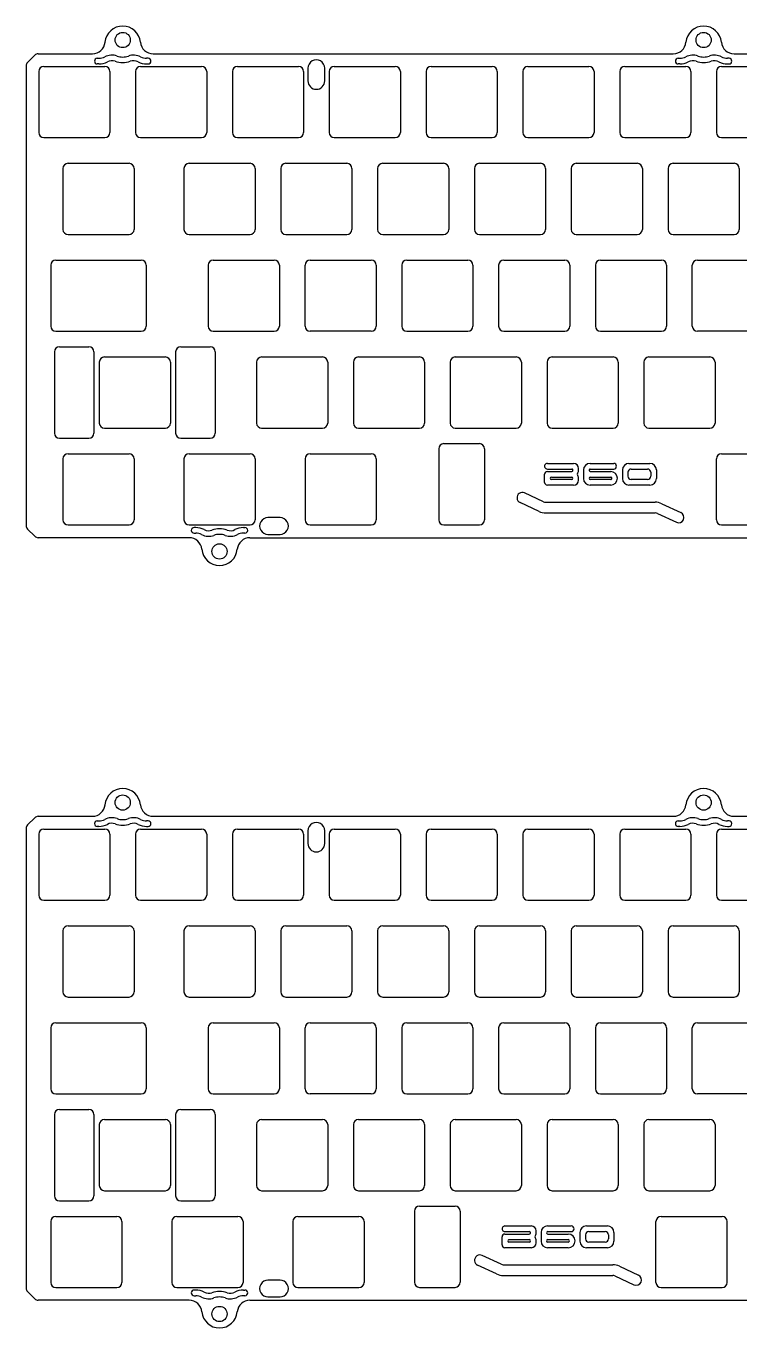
# Model space of a CAD drawing. Extents: x -143 to 143, y -53 to 203.
# Drawn here: x -142.9 to -2.4, y -53 to 203 of the extents above; entities that cross this region are included whole.
import ezdxf

# ---------------------------------------------------------------- set-up
doc = ezdxf.new("R2010")
doc.units = 0
doc.header["$MEASUREMENT"] = 0
doc.linetypes.add('solid', pattern=[0])
doc.layers.get('0').update_dxf_attribs({"color": 1, "linetype": 'solid'})

msp = doc.modelspace()

# ---------------------------------------------------------------- linework, layer by layer
at = {"color": 2, "linetype": 'solid'}
for p, q in [((-142.56, 195.89), (-141.14, 197.31)), ((-140.44, 197.6), (-129.8, 197.6)), ((-117.85, 197.6), (-15.5, 197.6)), ((-3.55, 197.6), (117.85, 197.6)), ((-142.85, 195.19), (-142.85, 104.81)), ((-139.35, 195.1), (-127.35, 195.1)), ((-128.83, 196.7), (-128.51, 196.7)), ((-128.51, 195.6), (-128.83, 195.6)), ((-120.3, 195.1), (-108.3, 195.1)), ((-118.83, 196.7), (-119.14, 196.7)), ((-119.14, 195.6), (-118.82, 195.6)), ((-101.25, 195.1), (-89.25, 195.1)), ((-87.38, 194.75), (-87.38, 192.25)), ((-84.08, 192.25), (-84.08, 194.75)), ((-82.2, 195.1), (-70.2, 195.1)), ((-63.15, 195.1), (-51.15, 195.1)), ((-44.1, 195.1), (-32.1, 195.1)), ((-25.05, 195.1), (-13.05, 195.1)), ((-14.53, 196.7), (-14.21, 196.7)), ((-14.21, 195.6), (-14.53, 195.6)), ((-6, 195.1), (6, 195.1)), ((-4.53, 196.7), (-4.84, 196.7)), ((-4.84, 195.6), (-4.52, 195.6)), ((-140.35, 194.1), (-140.35, 182.1)), ((-126.35, 194.1), (-126.35, 182.1)), ((-121.3, 194.1), (-121.3, 182.1)), ((-107.3, 194.1), (-107.3, 182.1)), ((-102.25, 194.1), (-102.25, 182.1)), ((-88.25, 194.1), (-88.25, 182.1)), ((-83.2, 194.1), (-83.2, 182.1)), ((-69.2, 194.1), (-69.2, 182.1)), ((-64.15, 194.1), (-64.15, 182.1)), ((-50.15, 194.1), (-50.15, 182.1)), ((-45.1, 194.1), (-45.1, 182.1)), ((-31.1, 194.1), (-31.1, 182.1)), ((-26.05, 194.1), (-26.05, 182.1)), ((-12.05, 194.1), (-12.05, 182.1)), ((-7, 194.1), (-7, 182.1)), ((-139.35, 181.1), (-127.35, 181.1)), ((-120.3, 181.1), (-108.3, 181.1)), ((-101.25, 181.1), (-89.25, 181.1)), ((-82.2, 181.1), (-70.2, 181.1)), ((-63.15, 181.1), (-51.15, 181.1)), ((-44.1, 181.1), (-32.1, 181.1)), ((-25.05, 181.1), (-13.05, 181.1)), ((-6, 181.1), (6, 181.1)), ((-135.59, 175.05), (-135.59, 163.05)), ((-134.59, 176.05), (-122.59, 176.05)), ((-121.59, 175.05), (-121.59, 163.05)), ((-111.78, 175.05), (-111.78, 163.05)), ((-110.78, 176.05), (-98.78, 176.05)), ((-97.78, 175.05), (-97.78, 163.05)), ((-92.73, 175.05), (-92.73, 163.05)), ((-91.73, 176.05), (-79.73, 176.05)), ((-78.73, 175.05), (-78.73, 163.05)), ((-73.68, 175.05), (-73.68, 163.05)), ((-72.68, 176.05), (-60.68, 176.05)), ((-59.68, 175.05), (-59.68, 163.05)), ((-54.63, 175.05), (-54.63, 163.05)), ((-53.63, 176.05), (-41.63, 176.05)), ((-40.63, 175.05), (-40.63, 163.05)), ((-35.58, 175.05), (-35.58, 163.05)), ((-34.58, 176.05), (-22.58, 176.05)), ((-21.58, 175.05), (-21.58, 163.05)), ((-16.53, 175.05), (-16.53, 163.05)), ((-15.53, 176.05), (-3.53, 176.05)), ((-2.53, 175.05), (-2.53, 163.05)), ((-134.59, 162.05), (-122.59, 162.05)), ((-110.78, 162.05), (-98.78, 162.05)), ((-91.73, 162.05), (-79.73, 162.05)), ((-72.68, 162.05), (-60.68, 162.05)), ((-53.63, 162.05), (-41.63, 162.05)), ((-34.58, 162.05), (-22.58, 162.05)), ((-15.53, 162.05), (-3.53, 162.05)), ((-136.97, 157), (-120.21, 157)), ((-106.01, 157), (-94.01, 157)), ((-86.96, 157), (-74.96, 157)), ((-67.91, 157), (-55.91, 157)), ((-48.86, 157), (-36.86, 157)), ((-29.81, 157), (-17.81, 157)), ((-10.76, 157), (1.24, 157)), ((-137.97, 156), (-137.97, 144)), ((-119.21, 156), (-119.21, 144)), ((-107.01, 156), (-107.01, 144)), ((-93.01, 156), (-93.01, 144)), ((-87.96, 144), (-87.96, 156)), ((-73.96, 156), (-73.96, 144)), ((-68.91, 156), (-68.91, 144)), ((-54.91, 156), (-54.91, 144)), ((-49.86, 156), (-49.86, 144)), ((-35.86, 156), (-35.86, 144)), ((-30.81, 156), (-30.81, 144)), ((-16.81, 156), (-16.81, 144)), ((-11.76, 144), (-11.76, 156)), ((-136.97, 143), (-120.21, 143)), ((-106.01, 143), (-94.01, 143)), ((-74.96, 143), (-86.96, 143)), ((-67.91, 143), (-55.91, 143)), ((-48.86, 143), (-36.86, 143)), ((-29.81, 143), (-17.81, 143)), ((1.24, 143), (-10.76, 143)), ((-137.28, 138.95), (-137.28, 122.95)), ((-136.28, 139.95), (-130.48, 139.95)), ((-129.48, 138.95), (-129.48, 122.95)), ((-113.41, 138.95), (-113.41, 122.95)), ((-112.41, 139.95), (-106.61, 139.95)), ((-105.61, 138.95), (-105.61, 122.95)), ((-128.44, 136.95), (-128.44, 124.95)), ((-127.44, 137.95), (-115.44, 137.95)), ((-114.44, 136.95), (-114.44, 124.95)), ((-97.49, 136.95), (-97.49, 124.95)), ((-96.49, 137.95), (-84.49, 137.95)), ((-83.49, 136.95), (-83.49, 124.95)), ((-78.44, 136.95), (-78.44, 124.95)), ((-77.44, 137.95), (-65.44, 137.95)), ((-64.44, 136.95), (-64.44, 124.95)), ((-59.39, 136.95), (-59.39, 124.95)), ((-58.39, 137.95), (-46.39, 137.95)), ((-45.39, 136.95), (-45.39, 124.95)), ((-40.34, 136.95), (-40.34, 124.95)), ((-39.34, 137.95), (-27.34, 137.95)), ((-26.34, 136.95), (-26.34, 124.95)), ((-21.29, 136.95), (-21.29, 124.95)), ((-20.29, 137.95), (-8.29, 137.95)), ((-7.29, 136.95), (-7.29, 124.95)), ((-127.44, 123.95), (-115.44, 123.95)), ((-96.49, 123.95), (-84.49, 123.95)), ((-77.44, 123.95), (-65.44, 123.95)), ((-58.39, 123.95), (-46.39, 123.95)), ((-39.34, 123.95), (-27.34, 123.95)), ((-20.29, 123.95), (-8.29, 123.95)), ((-136.28, 121.95), (-130.48, 121.95)), ((-112.41, 121.95), (-106.61, 121.95)), ((-60.65, 120.9), (-53.65, 120.9)), ((-135.59, 117.9), (-135.59, 105.9)), ((-134.59, 118.9), (-122.59, 118.9)), ((-121.59, 117.9), (-121.59, 105.9)), ((-111.78, 117.9), (-111.78, 105.9)), ((-110.78, 118.9), (-98.78, 118.9)), ((-97.78, 117.9), (-97.78, 105.9)), ((-87.96, 117.9), (-87.96, 105.9)), ((-86.96, 118.9), (-74.96, 118.9)), ((-73.96, 117.9), (-73.96, 105.9)), ((-61.65, 119.9), (-61.65, 105.9)), ((-52.65, 119.9), (-52.65, 105.9)), ((-7, 105.9), (-7, 117.9)), ((-6, 118.9), (6, 118.9)), ((-40.28, 115.43), (-35.48, 115.43)), ((-40.28, 117.01), (-35.11, 117.01)), ((-40.28, 115.91), (-35.48, 115.91)), ((-34.13, 115.61), (-34.13, 116.04)), ((-33.17, 115.72), (-33.17, 114.03)), ((-31.88, 117.01), (-27.22, 117.01)), ((-31.83, 115.91), (-27.22, 115.91)), ((-31.83, 115.43), (-27.82, 115.43)), ((-25.52, 115.72), (-25.52, 114.03)), ((-24.42, 115.26), (-24.42, 114.49)), ((-24.22, 117.01), (-20.12, 117.01)), ((-23.77, 115.91), (-20.57, 115.91)), ((-19.93, 115.26), (-19.93, 114.49)), ((-18.83, 115.72), (-18.83, 114.03)), ((-40.83, 113.29), (-40.83, 114.88)), ((-35.11, 112.74), (-40.28, 112.74)), ((-39.48, 114.33), (-35.48, 114.33)), ((-35.48, 113.84), (-39.48, 113.84)), ((-34.13, 113.71), (-34.13, 114.14)), ((-27.82, 112.74), (-31.88, 112.74)), ((-31.83, 114.33), (-27.82, 114.33)), ((-27.82, 113.84), (-31.83, 113.84)), ((-20.12, 112.74), (-24.22, 112.74)), ((-20.57, 113.84), (-23.77, 113.84)), ((-41.03, 109.47), (-44.76, 111.21)), ((-41.91, 107.57), (-45.64, 109.3)), ((-40.6, 109.38), (-19.05, 109.38)), ((-17.74, 109.08), (-14.01, 107.35)), ((-92.87, 106.35), (-95.25, 106.35)), ((-40.6, 107.28), (-19.05, 107.28)), ((-18.62, 107.18), (-14.89, 105.44)), ((-142.56, 104.11), (-141.14, 102.69)), ((-134.59, 104.9), (-122.59, 104.9)), ((-110.78, 104.9), (-98.78, 104.9)), ((-109.46, 104.4), (-109.78, 104.4)), ((-109.78, 103.3), (-109.46, 103.3)), ((-100.09, 104.4), (-99.77, 104.4)), ((-99.78, 103.3), (-100.09, 103.3)), ((-95.25, 103.05), (-92.87, 103.05)), ((-86.96, 104.9), (-74.96, 104.9)), ((-60.65, 104.9), (-53.65, 104.9)), ((-6, 104.9), (6, 104.9)), ((-110.75, 102.4), (-140.44, 102.4)), ((-98.8, 102.4), (98.8, 102.4)), ((-142.56, 45.89), (-141.14, 47.31)), ((-140.44, 47.6), (-129.8, 47.6)), ((-128.83, 46.7), (-128.51, 46.7)), ((-118.83, 46.7), (-119.14, 46.7)), ((-117.85, 47.6), (-15.5, 47.6)), ((-14.53, 46.7), (-14.21, 46.7)), ((-4.53, 46.7), (-4.84, 46.7)), ((-3.55, 47.6), (117.85, 47.6)), ((-142.85, 45.19), (-142.85, -45.19)), ((-140.35, 44.1), (-140.35, 32.1)), ((-139.35, 45.1), (-127.35, 45.1)), ((-128.51, 45.6), (-128.83, 45.6)), ((-126.35, 44.1), (-126.35, 32.1)), ((-121.3, 44.1), (-121.3, 32.1)), ((-120.3, 45.1), (-108.3, 45.1)), ((-119.14, 45.6), (-118.82, 45.6)), ((-107.3, 44.1), (-107.3, 32.1)), ((-102.25, 44.1), (-102.25, 32.1)), ((-101.25, 45.1), (-89.25, 45.1)), ((-88.25, 44.1), (-88.25, 32.1)), ((-87.38, 44.75), (-87.38, 42.25)), ((-84.08, 42.25), (-84.08, 44.75)), ((-83.2, 44.1), (-83.2, 32.1)), ((-82.2, 45.1), (-70.2, 45.1)), ((-69.2, 44.1), (-69.2, 32.1)), ((-64.15, 44.1), (-64.15, 32.1)), ((-63.15, 45.1), (-51.15, 45.1)), ((-50.15, 44.1), (-50.15, 32.1)), ((-45.1, 44.1), (-45.1, 32.1)), ((-44.1, 45.1), (-32.1, 45.1)), ((-31.1, 44.1), (-31.1, 32.1)), ((-26.05, 44.1), (-26.05, 32.1)), ((-25.05, 45.1), (-13.05, 45.1)), ((-14.21, 45.6), (-14.53, 45.6)), ((-12.05, 44.1), (-12.05, 32.1)), ((-7, 44.1), (-7, 32.1)), ((-6, 45.1), (6, 45.1)), ((-4.84, 45.6), (-4.52, 45.6)), ((-139.35, 31.1), (-127.35, 31.1)), ((-120.3, 31.1), (-108.3, 31.1)), ((-101.25, 31.1), (-89.25, 31.1)), ((-82.2, 31.1), (-70.2, 31.1)), ((-63.15, 31.1), (-51.15, 31.1)), ((-44.1, 31.1), (-32.1, 31.1)), ((-25.05, 31.1), (-13.05, 31.1)), ((-6, 31.1), (6, 31.1)), ((-134.59, 26.05), (-122.59, 26.05)), ((-110.78, 26.05), (-98.78, 26.05)), ((-91.73, 26.05), (-79.73, 26.05)), ((-72.68, 26.05), (-60.68, 26.05)), ((-53.63, 26.05), (-41.63, 26.05)), ((-34.58, 26.05), (-22.58, 26.05)), ((-15.53, 26.05), (-3.53, 26.05)), ((-135.59, 25.05), (-135.59, 13.05)), ((-121.59, 25.05), (-121.59, 13.05)), ((-111.78, 25.05), (-111.78, 13.05)), ((-97.78, 25.05), (-97.78, 13.05)), ((-92.73, 25.05), (-92.73, 13.05)), ((-78.73, 25.05), (-78.73, 13.05)), ((-73.68, 25.05), (-73.68, 13.05)), ((-59.68, 25.05), (-59.68, 13.05)), ((-54.63, 25.05), (-54.63, 13.05)), ((-40.63, 25.05), (-40.63, 13.05)), ((-35.58, 25.05), (-35.58, 13.05)), ((-21.58, 25.05), (-21.58, 13.05)), ((-16.53, 25.05), (-16.53, 13.05)), ((-2.53, 25.05), (-2.53, 13.05)), ((-134.59, 12.05), (-122.59, 12.05)), ((-110.78, 12.05), (-98.78, 12.05)), ((-91.73, 12.05), (-79.73, 12.05)), ((-72.68, 12.05), (-60.68, 12.05)), ((-53.63, 12.05), (-41.63, 12.05)), ((-34.58, 12.05), (-22.58, 12.05)), ((-15.53, 12.05), (-3.53, 12.05)), ((-137.97, 6), (-137.97, -6)), ((-136.97, 7), (-120.21, 7)), ((-119.21, 6), (-119.21, -6)), ((-107.01, 6), (-107.01, -6)), ((-106.01, 7), (-94.01, 7)), ((-93.01, 6), (-93.01, -6)), ((-87.96, -6), (-87.96, 6)), ((-86.96, 7), (-74.96, 7)), ((-73.96, 6), (-73.96, -6)), ((-68.91, 6), (-68.91, -6)), ((-67.91, 7), (-55.91, 7)), ((-54.91, 6), (-54.91, -6)), ((-49.86, 6), (-49.86, -6)), ((-48.86, 7), (-36.86, 7)), ((-35.86, 6), (-35.86, -6)), ((-30.81, 6), (-30.81, -6)), ((-29.81, 7), (-17.81, 7)), ((-16.81, 6), (-16.81, -6)), ((-11.76, -6), (-11.76, 6)), ((-10.76, 7), (1.24, 7)), ((-136.97, -7), (-120.21, -7)), ((-106.01, -7), (-94.01, -7)), ((-74.96, -7), (-86.96, -7)), ((-67.91, -7), (-55.91, -7)), ((-48.86, -7), (-36.86, -7)), ((-29.81, -7), (-17.81, -7)), ((1.24, -7), (-10.76, -7)), ((-136.28, -10.05), (-130.48, -10.05)), ((-112.41, -10.05), (-106.61, -10.05)), ((-137.28, -11.05), (-137.28, -27.05)), ((-129.48, -11.05), (-129.48, -27.05)), ((-127.44, -12.05), (-115.44, -12.05)), ((-113.41, -11.05), (-113.41, -27.05)), ((-105.61, -11.05), (-105.61, -27.05)), ((-96.49, -12.05), (-84.49, -12.05)), ((-77.44, -12.05), (-65.44, -12.05)), ((-58.39, -12.05), (-46.39, -12.05)), ((-39.34, -12.05), (-27.34, -12.05)), ((-20.29, -12.05), (-8.29, -12.05)), ((-128.44, -13.05), (-128.44, -25.05)), ((-114.44, -13.05), (-114.44, -25.05)), ((-97.49, -13.05), (-97.49, -25.05)), ((-83.49, -13.05), (-83.49, -25.05)), ((-78.44, -13.05), (-78.44, -25.05)), ((-64.44, -13.05), (-64.44, -25.05)), ((-59.39, -13.05), (-59.39, -25.05)), ((-45.39, -13.05), (-45.39, -25.05)), ((-40.34, -13.05), (-40.34, -25.05)), ((-26.34, -13.05), (-26.34, -25.05)), ((-21.29, -13.05), (-21.29, -25.05)), ((-7.29, -13.05), (-7.29, -25.05)), ((-136.28, -28.05), (-130.48, -28.05)), ((-127.44, -26.05), (-115.44, -26.05)), ((-112.41, -28.05), (-106.61, -28.05)), ((-96.49, -26.05), (-84.49, -26.05)), ((-77.44, -26.05), (-65.44, -26.05)), ((-58.39, -26.05), (-46.39, -26.05)), ((-39.34, -26.05), (-27.34, -26.05)), ((-20.29, -26.05), (-8.29, -26.05)), ((-66.44, -30.06), (-66.44, -44.06)), ((-65.44, -29.06), (-58.44, -29.06)), ((-57.44, -30.06), (-57.44, -44.06)), ((-137.97, -32.1), (-137.97, -44.1)), ((-136.97, -31.1), (-124.97, -31.1)), ((-123.97, -32.1), (-123.97, -44.1)), ((-114.16, -32.1), (-114.16, -44.1)), ((-113.16, -31.1), (-101.16, -31.1)), ((-100.16, -32.1), (-100.16, -44.1)), ((-90.34, -32.1), (-90.34, -44.1)), ((-89.34, -31.1), (-77.34, -31.1)), ((-76.34, -32.1), (-76.34, -44.1)), ((-48.63, -32.99), (-43.46, -32.99)), ((-40.23, -32.99), (-35.57, -32.99)), ((-32.57, -32.99), (-28.47, -32.99)), ((-18.91, -44.1), (-18.91, -32.1)), ((-17.91, -31.1), (-5.91, -31.1)), ((-4.91, -44.1), (-4.91, -32.1)), ((-49.18, -36.71), (-49.18, -35.12)), ((-48.63, -34.09), (-43.83, -34.09)), ((-48.63, -34.58), (-43.83, -34.58)), ((-47.83, -35.67), (-43.83, -35.67)), ((-42.48, -34.39), (-42.48, -33.96)), ((-41.52, -34.28), (-41.52, -35.97)), ((-40.18, -34.09), (-35.57, -34.09)), ((-40.18, -34.58), (-36.17, -34.58)), ((-40.18, -35.67), (-36.17, -35.67)), ((-33.87, -34.28), (-33.87, -35.97)), ((-32.77, -34.74), (-32.77, -35.51)), ((-32.12, -34.09), (-28.92, -34.09)), ((-28.28, -34.74), (-28.28, -35.51)), ((-27.18, -34.28), (-27.18, -35.97)), ((-43.46, -37.26), (-48.63, -37.26)), ((-43.83, -36.16), (-47.83, -36.16)), ((-42.48, -36.29), (-42.48, -35.86)), ((-36.17, -37.26), (-40.23, -37.26)), ((-36.17, -36.16), (-40.18, -36.16)), ((-28.47, -37.26), (-32.57, -37.26)), ((-28.92, -36.16), (-32.12, -36.16)), ((-50.26, -42.43), (-53.99, -40.7)), ((-49.38, -40.53), (-53.11, -38.79)), ((-48.95, -40.63), (-27.4, -40.63)), ((-26.09, -40.92), (-22.36, -42.65)), ((-48.95, -42.72), (-27.4, -42.72)), ((-26.97, -42.82), (-23.24, -44.56)), ((-142.56, -45.89), (-141.14, -47.31)), ((-136.97, -45.1), (-124.97, -45.1)), ((-113.16, -45.1), (-101.16, -45.1)), ((-109.46, -45.6), (-109.78, -45.6)), ((-100.09, -45.6), (-99.77, -45.6)), ((-92.87, -43.65), (-95.25, -43.65)), ((-89.34, -45.1), (-77.34, -45.1)), ((-65.44, -45.06), (-58.44, -45.06)), ((-17.91, -45.1), (-5.91, -45.1)), ((-110.75, -47.6), (-140.44, -47.6)), ((-109.78, -46.7), (-109.46, -46.7)), ((-99.78, -46.7), (-100.09, -46.7)), ((-98.8, -47.6), (98.8, -47.6)), ((-95.25, -46.95), (-92.87, -46.95))]:
    msp.add_line(p, q, dxfattribs=at)
for centre in [(-123.83, 200.3), (-9.53, 200.3), (-104.78, 99.7), (-123.83, 50.3), (-9.53, 50.3), (-104.78, -50.3)]:
    msp.add_circle(centre, 1.5, dxfattribs=at)
for centre, radius, start, end in [((-123.83, 199.55), 3.5, 5.2595, 174.7405), ((-9.53, 199.55), 3.5, 5.2595, 174.7405), ((-129.8, 200.1), 2.5, 270, 354.7405), ((-117.85, 200.1), 2.5, 185.2595, 270), ((-15.5, 200.1), 2.5, 270, 354.7405), ((-3.55, 200.1), 2.5, 185.2595, 270), ((-140.44, 196.6), 1, 90, 135), ((-125.96, 194.33), 3, 70.0086, 117.6161), ((-121.69, 194.33), 3, 62.3839, 109.9914), ((-11.66, 194.33), 3, 70.0086, 117.6161), ((-7.39, 194.33), 3, 62.3839, 109.9914), ((-141.85, 195.19), 1, 135, 180), ((-139.35, 194.1), 1, 90, 180), ((-128.83, 196.15), 0.55, 90, 269.9046), ((-128.51, 199.2), 2.5, 270, 297.6161), ((-128.51, 199.2), 3.6, 270, 297.6161), ((-127.35, 194.1), 1, 360, 450), ((-125.96, 194.33), 1.9, 70.0086, 117.6161), ((-123.83, 200.2), 4.35, 250.0086, 270), ((-123.83, 200.2), 3.25, 250.0086, 270), ((-123.83, 200.2), 3.25, 270, 289.9914), ((-123.83, 200.2), 4.35, 270, 289.9914), ((-121.69, 194.33), 1.9, 62.3839, 109.9914), ((-120.3, 194.1), 1, 90, 180), ((-119.14, 199.2), 3.6, 242.3839, 270), ((-119.14, 199.2), 2.5, 242.3839, 270), ((-118.83, 196.15), 0.55, -89.9046, 90), ((-108.3, 194.1), 1, 0, 90), ((-101.25, 194.1), 1, 90, 180), ((-89.25, 194.1), 1, 0, 90), ((-85.73, 194.75), 1.65, 359.9146, 540.1045), ((-82.2, 194.1), 1, 90, 180), ((-70.2, 194.1), 1, 0, 90), ((-63.15, 194.1), 1, 90, 180), ((-51.15, 194.1), 1, 0, 90), ((-44.1, 194.1), 1, 90, 180), ((-32.1, 194.1), 1, 0, 90), ((-25.05, 194.1), 1, 90, 180), ((-14.53, 196.15), 0.55, 90, 269.9046), ((-14.21, 199.2), 2.5, 270, 297.6161), ((-14.21, 199.2), 3.6, 270, 297.6161), ((-13.05, 194.1), 1, 0, 90), ((-11.66, 194.33), 1.9, 70.0086, 117.6161), ((-9.53, 200.2), 4.35, 250.0086, 270), ((-9.53, 200.2), 3.25, 250.0086, 270), ((-9.53, 200.2), 3.25, 270, 289.9914), ((-9.53, 200.2), 4.35, 270, 289.9914), ((-7.39, 194.33), 1.9, 62.3839, 109.9914), ((-6, 194.1), 1, 90, 180), ((-4.84, 199.2), 3.6, 242.3839, 270), ((-4.84, 199.2), 2.5, 242.3839, 270), ((-4.53, 196.15), 0.55, -89.9046, 90), ((-85.73, 192.25), 1.65, 180.1045, 359.9146), ((-139.35, 182.1), 1, 180, 270), ((-127.35, 182.1), 1, 270, 360), ((-120.3, 182.1), 1, 180, 270), ((-108.3, 182.1), 1, 270, 360), ((-101.25, 182.1), 1, 180, 270), ((-89.25, 182.1), 1, 270, 360), ((-82.2, 182.1), 1, 180, 270), ((-70.2, 182.1), 1, 270, 360), ((-63.15, 182.1), 1, 180, 270), ((-51.15, 182.1), 1, 270, 360), ((-44.1, 182.1), 1, 180, 270), ((-32.1, 182.1), 1, 270, 360), ((-25.05, 182.1), 1, 180, 270), ((-13.05, 182.1), 1, 270, 360), ((-6, 182.1), 1, 180, 270), ((-134.59, 175.05), 1, 90, 180), ((-122.59, 175.05), 1, 0, 90), ((-110.78, 175.05), 1, 90, 180), ((-98.78, 175.05), 1, 0, 90), ((-91.73, 175.05), 1, 90, 180), ((-79.73, 175.05), 1, 0, 90), ((-72.68, 175.05), 1, 90, 180), ((-60.68, 175.05), 1, 0, 90), ((-53.63, 175.05), 1, 90, 180), ((-41.63, 175.05), 1, 0, 90), ((-34.58, 175.05), 1, 90, 180), ((-22.58, 175.05), 1, 0, 90), ((-15.53, 175.05), 1, 90, 180), ((-3.53, 175.05), 1, 0, 90), ((-134.59, 163.05), 1, 180, 270), ((-122.59, 163.05), 1, 270, 360), ((-110.78, 163.05), 1, 180, 270), ((-98.78, 163.05), 1, 270, 360), ((-91.73, 163.05), 1, 180, 270), ((-79.73, 163.05), 1, 270, 360), ((-72.68, 163.05), 1, 180, 270), ((-60.68, 163.05), 1, 270, 360), ((-53.63, 163.05), 1, 180, 270), ((-41.63, 163.05), 1, 270, 360), ((-34.58, 163.05), 1, 180, 270), ((-22.58, 163.05), 1, 270, 360), ((-15.53, 163.05), 1, 180, 270), ((-3.53, 163.05), 1, 270, 360), ((-136.97, 156), 1, 90, 180), ((-120.21, 156), 1, 0, 90), ((-106.01, 156), 1, 90, 180), ((-94.01, 156), 1, 0, 90), ((-86.96, 156), 1, 90, 180), ((-74.96, 156), 1, 360, 450), ((-67.91, 156), 1, 90, 180), ((-55.91, 156), 1, 0, 90), ((-48.86, 156), 1, 90, 180), ((-36.86, 156), 1, 0, 90), ((-29.81, 156), 1, 90, 180), ((-17.81, 156), 1, 0, 90), ((-10.76, 156), 1, 90, 180), ((-136.97, 144), 1, 180, 270), ((-120.21, 144), 1, 270, 360), ((-106.01, 144), 1, 180, 270), ((-94.01, 144), 1, 270, 360), ((-86.96, 144), 1, 180, 270), ((-74.96, 144), 1, 270, 360), ((-67.91, 144), 1, 180, 270), ((-55.91, 144), 1, 270, 360), ((-48.86, 144), 1, 180, 270), ((-36.86, 144), 1, 270, 360), ((-29.81, 144), 1, 180, 270), ((-17.81, 144), 1, 270, 360), ((-10.76, 144), 1, 180, 270), ((-136.28, 138.95), 1, 90, 180), ((-130.48, 138.95), 1, 360, 450), ((-112.41, 138.95), 1, 90, 180), ((-106.61, 138.95), 1, 360, 450), ((-127.44, 136.95), 1, 90, 180), ((-115.44, 136.95), 1, 0, 90), ((-96.49, 136.95), 1, 90, 180), ((-84.49, 136.95), 1, 0, 90), ((-77.44, 136.95), 1, 90, 180), ((-65.44, 136.95), 1, 0, 90), ((-58.39, 136.95), 1, 90, 180), ((-46.39, 136.95), 1, 0, 90), ((-39.34, 136.95), 1, 90, 180), ((-27.34, 136.95), 1, 0, 90), ((-20.29, 136.95), 1, 90, 180), ((-8.29, 136.95), 1, 0, 90), ((-136.28, 122.95), 1, 180, 270), ((-130.48, 122.95), 1, 270, 360), ((-127.44, 124.95), 1, 180, 270), ((-115.44, 124.95), 1, 270, 360), ((-112.41, 122.95), 1, 180, 270), ((-106.61, 122.95), 1, 270, 360), ((-96.49, 124.95), 1, 180, 270), ((-84.49, 124.95), 1, 270, 360), ((-77.44, 124.95), 1, 180, 270), ((-65.44, 124.95), 1, 270, 360), ((-58.39, 124.95), 1, 180, 270), ((-46.39, 124.95), 1, 270, 360), ((-39.34, 124.95), 1, 180, 270), ((-27.34, 124.95), 1, 270, 360), ((-20.29, 124.95), 1, 180, 270), ((-8.29, 124.95), 1, 270, 360), ((-60.65, 119.9), 1, 90, 180), ((-53.65, 119.9), 1, 360, 450), ((-134.59, 117.9), 1, 90, 180), ((-122.59, 117.9), 1, 0, 90), ((-110.78, 117.9), 1, 90, 180), ((-98.78, 117.9), 1, 0, 90), ((-86.96, 117.9), 1, 90, 180), ((-74.96, 117.9), 1, 0, 90), ((-6, 117.9), 1, 90, 180), ((-40.28, 116.46), 0.55, 89.9992, 270.0008), ((-40.28, 114.88), 0.55, 90, 180), ((-35.48, 115.67), 0.243, -90.0064, 90.0064), ((-35.11, 116.04), 0.971, 0, 90), ((-35.11, 115.61), 0.971, 321.0576, 360), ((-31.88, 115.72), 1.29, 90, 180), ((-31.83, 115.67), 0.243, 89.9994, 270.0006), ((-27.82, 114.08), 1.34, -90, 90), ((-27.22, 116.46), 0.55, -89.9993, 90.0007), ((-24.22, 115.72), 1.29, 90, 180), ((-23.77, 115.26), 0.647, 90, 180), ((-20.57, 115.26), 0.647, 360, 450), ((-20.12, 115.72), 1.29, 360, 450), ((-40.28, 113.29), 0.55, 180, 270), ((-39.48, 114.08), 0.243, 90, 270), ((-35.48, 114.08), 0.243, 270, 450), ((-35.11, 113.71), 0.971, 270, 360), ((-34.2, 114.88), 0.194, 141.0576, 218.9424), ((-35.11, 114.14), 0.971, 0, 38.9424), ((-31.88, 114.03), 1.29, 180, 270), ((-31.83, 114.08), 0.243, 90.0001, 270.0001), ((-27.82, 114.08), 0.243, 269.9978, 450.0022), ((-24.22, 114.03), 1.29, 180, 270), ((-23.77, 114.49), 0.647, 180, 270), ((-20.57, 114.49), 0.647, 270, 360), ((-20.12, 114.03), 1.29, 270, 360), ((-45.2, 110.26), 1.05, 64.9999, 245.0001), ((-40.6, 110.38), 3.1, 245, 270), ((-40.6, 110.38), 1, 245, 270), ((-19.05, 106.28), 3.1, 65, 90), ((-134.59, 105.9), 1, 180, 270), ((-122.59, 105.9), 1, 270, 360), ((-110.78, 105.9), 1, 180, 270), ((-98.78, 105.9), 1, 270, 360), ((-95.25, 104.7), 1.65, 89.9449, 270), ((-92.87, 104.7), 1.65, 270, 450.0551), ((-86.96, 105.9), 1, 180, 270), ((-74.96, 105.9), 1, 270, 360), ((-60.65, 105.9), 1, 180, 270), ((-53.65, 105.9), 1, 270, 360), ((-19.05, 106.28), 1, 65, 90), ((-14.45, 106.39), 1.05, 245, 425), ((-6, 105.9), 1, 180, 270), ((-141.85, 104.81), 1, 180, 225), ((-140.44, 103.4), 1, 225, 270), ((-109.78, 103.85), 0.55, 90.0954, 270), ((-109.46, 100.8), 3.6, 62.3839, 90), ((-109.46, 100.8), 2.5, 62.3839, 90), ((-106.91, 105.67), 3, 242.3839, 289.9914), ((-106.91, 105.67), 1.9, 242.3839, 289.9914), ((-104.78, 99.8), 4.35, 90, 109.9914), ((-104.78, 99.8), 3.25, 90, 109.9914), ((-104.78, 99.8), 4.35, 70.0086, 90), ((-104.78, 99.8), 3.25, 70.0086, 90), ((-102.64, 105.67), 3, 250.0086, 297.6161), ((-102.64, 105.67), 1.9, 250.0086, 297.6161), ((-100.09, 100.8), 3.6, 90, 117.6161), ((-100.09, 100.8), 2.5, 90, 117.6161), ((-99.78, 103.85), 0.55, 270, 449.9046), ((-110.75, 99.9), 2.5, 5.2595, 90), ((-104.78, 100.45), 3.5, 185.2595, 354.7405), ((-98.8, 99.9), 2.5, 90, 174.7405), ((-123.83, 49.55), 3.5, 5.2595, 174.7405), ((-9.53, 49.55), 3.5, 5.2595, 174.7405), ((-129.8, 50.1), 2.5, 270, 354.7405), ((-117.85, 50.1), 2.5, 185.2595, 270), ((-15.5, 50.1), 2.5, 270, 354.7405), ((-3.55, 50.1), 2.5, 185.2595, 270), ((-140.44, 46.6), 1, 90, 135), ((-128.83, 46.15), 0.55, 90, 269.9046), ((-128.51, 49.2), 2.5, 270, 297.6161), ((-125.96, 44.33), 3, 70.0086, 117.6161), ((-125.96, 44.33), 1.9, 70.0086, 117.6161), ((-123.83, 50.2), 4.35, 250.0086, 270), ((-123.83, 50.2), 3.25, 250.0086, 270), ((-123.83, 50.2), 3.25, 270, 289.9914), ((-123.83, 50.2), 4.35, 270, 289.9914), ((-121.69, 44.33), 3, 62.3839, 109.9914), ((-121.69, 44.33), 1.9, 62.3839, 109.9914), ((-119.14, 49.2), 2.5, 242.3839, 270), ((-118.83, 46.15), 0.55, -89.9046, 90), ((-85.73, 44.75), 1.65, 359.9146, 540.1045), ((-14.53, 46.15), 0.55, 90, 269.9046), ((-14.21, 49.2), 2.5, 270, 297.6161), ((-11.66, 44.33), 3, 70.0086, 117.6161), ((-11.66, 44.33), 1.9, 70.0086, 117.6161), ((-9.53, 50.2), 4.35, 250.0086, 270), ((-9.53, 50.2), 3.25, 250.0086, 270), ((-9.53, 50.2), 3.25, 270, 289.9914), ((-9.53, 50.2), 4.35, 270, 289.9914), ((-7.39, 44.33), 3, 62.3839, 109.9914), ((-7.39, 44.33), 1.9, 62.3839, 109.9914), ((-4.84, 49.2), 2.5, 242.3839, 270), ((-4.53, 46.15), 0.55, -89.9046, 90), ((-141.85, 45.19), 1, 135, 180), ((-139.35, 44.1), 1, 90, 180), ((-128.51, 49.2), 3.6, 270, 297.6161), ((-127.35, 44.1), 1, 360, 450), ((-120.3, 44.1), 1, 90, 180), ((-119.14, 49.2), 3.6, 242.3839, 270), ((-108.3, 44.1), 1, 0, 90), ((-101.25, 44.1), 1, 90, 180), ((-89.25, 44.1), 1, 0, 90), ((-82.2, 44.1), 1, 90, 180), ((-70.2, 44.1), 1, 0, 90), ((-63.15, 44.1), 1, 90, 180), ((-51.15, 44.1), 1, 0, 90), ((-44.1, 44.1), 1, 90, 180), ((-32.1, 44.1), 1, 0, 90), ((-25.05, 44.1), 1, 90, 180), ((-14.21, 49.2), 3.6, 270, 297.6161), ((-13.05, 44.1), 1, 0, 90), ((-6, 44.1), 1, 90, 180), ((-4.84, 49.2), 3.6, 242.3839, 270), ((-85.73, 42.25), 1.65, 180.1045, 359.9146), ((-139.35, 32.1), 1, 180, 270), ((-127.35, 32.1), 1, 270, 360), ((-120.3, 32.1), 1, 180, 270), ((-108.3, 32.1), 1, 270, 360), ((-101.25, 32.1), 1, 180, 270), ((-89.25, 32.1), 1, 270, 360), ((-82.2, 32.1), 1, 180, 270), ((-70.2, 32.1), 1, 270, 360), ((-63.15, 32.1), 1, 180, 270), ((-51.15, 32.1), 1, 270, 360), ((-44.1, 32.1), 1, 180, 270), ((-32.1, 32.1), 1, 270, 360), ((-25.05, 32.1), 1, 180, 270), ((-13.05, 32.1), 1, 270, 360), ((-6, 32.1), 1, 180, 270), ((-134.59, 25.05), 1, 90, 180), ((-122.59, 25.05), 1, 0, 90), ((-110.78, 25.05), 1, 90, 180), ((-98.78, 25.05), 1, 0, 90), ((-91.73, 25.05), 1, 90, 180), ((-79.73, 25.05), 1, 0, 90), ((-72.68, 25.05), 1, 90, 180), ((-60.68, 25.05), 1, 0, 90), ((-53.63, 25.05), 1, 90, 180), ((-41.63, 25.05), 1, 0, 90), ((-34.58, 25.05), 1, 90, 180), ((-22.58, 25.05), 1, 0, 90), ((-15.53, 25.05), 1, 90, 180), ((-3.53, 25.05), 1, 0, 90), ((-134.59, 13.05), 1, 180, 270), ((-122.59, 13.05), 1, 270, 360), ((-110.78, 13.05), 1, 180, 270), ((-98.78, 13.05), 1, 270, 360), ((-91.73, 13.05), 1, 180, 270), ((-79.73, 13.05), 1, 270, 360), ((-72.68, 13.05), 1, 180, 270), ((-60.68, 13.05), 1, 270, 360), ((-53.63, 13.05), 1, 180, 270), ((-41.63, 13.05), 1, 270, 360), ((-34.58, 13.05), 1, 180, 270), ((-22.58, 13.05), 1, 270, 360), ((-15.53, 13.05), 1, 180, 270), ((-3.53, 13.05), 1, 270, 360), ((-136.97, 6), 1, 90, 180), ((-120.21, 6), 1, 0, 90), ((-106.01, 6), 1, 90, 180), ((-94.01, 6), 1, 0, 90), ((-86.96, 6), 1, 90, 180), ((-74.96, 6), 1, 360, 450), ((-67.91, 6), 1, 90, 180), ((-55.91, 6), 1, 0, 90), ((-48.86, 6), 1, 90, 180), ((-36.86, 6), 1, 0, 90), ((-29.81, 6), 1, 90, 180), ((-17.81, 6), 1, 0, 90), ((-10.76, 6), 1, 90, 180), ((-136.97, -6), 1, 180, 270), ((-120.21, -6), 1, 270, 360), ((-106.01, -6), 1, 180, 270), ((-94.01, -6), 1, 270, 360), ((-86.96, -6), 1, 180, 270), ((-74.96, -6), 1, 270, 360), ((-67.91, -6), 1, 180, 270), ((-55.91, -6), 1, 270, 360), ((-48.86, -6), 1, 180, 270), ((-36.86, -6), 1, 270, 360), ((-29.81, -6), 1, 180, 270), ((-17.81, -6), 1, 270, 360), ((-10.76, -6), 1, 180, 270), ((-136.28, -11.05), 1, 90, 180), ((-130.48, -11.05), 1, 360, 450), ((-112.41, -11.05), 1, 90, 180), ((-106.61, -11.05), 1, 360, 450), ((-127.44, -13.05), 1, 90, 180), ((-115.44, -13.05), 1, 0, 90), ((-96.49, -13.05), 1, 90, 180), ((-84.49, -13.05), 1, 0, 90), ((-77.44, -13.05), 1, 90, 180), ((-65.44, -13.05), 1, 0, 90), ((-58.39, -13.05), 1, 90, 180), ((-46.39, -13.05), 1, 0, 90), ((-39.34, -13.05), 1, 90, 180), ((-27.34, -13.05), 1, 0, 90), ((-20.29, -13.05), 1, 90, 180), ((-8.29, -13.05), 1, 0, 90), ((-127.44, -25.05), 1, 180, 270), ((-115.44, -25.05), 1, 270, 360), ((-96.49, -25.05), 1, 180, 270), ((-84.49, -25.05), 1, 270, 360), ((-77.44, -25.05), 1, 180, 270), ((-65.44, -25.05), 1, 270, 360), ((-58.39, -25.05), 1, 180, 270), ((-46.39, -25.05), 1, 270, 360), ((-39.34, -25.05), 1, 180, 270), ((-27.34, -25.05), 1, 270, 360), ((-20.29, -25.05), 1, 180, 270), ((-8.29, -25.05), 1, 270, 360), ((-136.28, -27.05), 1, 180, 270), ((-130.48, -27.05), 1, 270, 360), ((-112.41, -27.05), 1, 180, 270), ((-106.61, -27.05), 1, 270, 360), ((-65.44, -30.06), 1, 90, 180), ((-58.44, -30.06), 1, 360, 450), ((-136.97, -32.1), 1, 90, 180), ((-124.97, -32.1), 1, 0, 90), ((-113.16, -32.1), 1, 90, 180), ((-101.16, -32.1), 1, 0, 90), ((-89.34, -32.1), 1, 90, 180), ((-77.34, -32.1), 1, 0, 90), ((-48.63, -33.54), 0.55, 89.9992, 270.0008), ((-43.46, -33.96), 0.971, 0, 90), ((-40.23, -34.28), 1.29, 90, 180), ((-35.57, -33.54), 0.55, -89.9993, 90.0007), ((-32.57, -34.28), 1.29, 90, 180), ((-28.47, -34.28), 1.29, 360, 450), ((-17.91, -32.1), 1, 90, 180), ((-5.91, -32.1), 1, 0, 90), ((-48.63, -35.12), 0.55, 90, 180), ((-47.83, -35.92), 0.243, 90, 270), ((-43.83, -34.33), 0.243, -90.0064, 90.0064), ((-43.83, -35.92), 0.243, 270, 450), ((-42.55, -35.12), 0.194, 141.0576, 218.9424), ((-43.46, -34.39), 0.971, 321.0576, 360), ((-43.46, -35.86), 0.971, 0, 38.9424), ((-40.18, -34.33), 0.243, 89.9994, 270.0006), ((-40.18, -35.92), 0.243, 90.0001, 270.0001), ((-36.17, -35.92), 1.34, -90, 90), ((-36.17, -35.92), 0.243, 269.9978, 450.0022), ((-32.12, -34.74), 0.647, 90, 180), ((-32.12, -35.51), 0.647, 180, 270), ((-28.92, -34.74), 0.647, 360, 450), ((-28.92, -35.51), 0.647, 270, 360), ((-48.63, -36.71), 0.55, 180, 270), ((-43.46, -36.29), 0.971, 270, 360), ((-40.23, -35.97), 1.29, 180, 270), ((-32.57, -35.97), 1.29, 180, 270), ((-28.47, -35.97), 1.29, 270, 360), ((-53.55, -39.74), 1.05, 64.9999, 245.0001), ((-48.95, -39.62), 1, 245, 270), ((-27.4, -43.72), 3.1, 65, 90), ((-48.95, -39.62), 3.1, 245, 270), ((-27.4, -43.72), 1, 65, 90), ((-22.8, -43.61), 1.05, 245, 425), ((-141.85, -45.19), 1, 180, 225), ((-136.97, -44.1), 1, 180, 270), ((-124.97, -44.1), 1, 270, 360), ((-113.16, -44.1), 1, 180, 270), ((-109.78, -46.15), 0.55, 90.0954, 270), ((-109.46, -49.2), 3.6, 62.3839, 90), ((-106.91, -44.33), 1.9, 242.3839, 289.9914), ((-104.78, -50.2), 4.35, 90, 109.9914), ((-104.78, -50.2), 4.35, 70.0086, 90), ((-102.64, -44.33), 1.9, 250.0086, 297.6161), ((-100.09, -49.2), 3.6, 90, 117.6161), ((-101.16, -44.1), 1, 270, 360), ((-99.78, -46.15), 0.55, 270, 449.9046), ((-95.25, -45.3), 1.65, 89.9449, 270), ((-92.87, -45.3), 1.65, 270, 450.0551), ((-89.34, -44.1), 1, 180, 270), ((-77.34, -44.1), 1, 270, 360), ((-65.44, -44.06), 1, 180, 270), ((-58.44, -44.06), 1, 270, 360), ((-17.91, -44.1), 1, 180, 270), ((-5.91, -44.1), 1, 270, 360), ((-140.44, -46.6), 1, 225, 270), ((-110.75, -50.1), 2.5, 5.2595, 90), ((-109.46, -49.2), 2.5, 62.3839, 90), ((-106.91, -44.33), 3, 242.3839, 289.9914), ((-104.78, -50.2), 3.25, 90, 109.9914), ((-104.78, -50.2), 3.25, 70.0086, 90), ((-102.64, -44.33), 3, 250.0086, 297.6161), ((-98.8, -50.1), 2.5, 90, 174.7405), ((-100.09, -49.2), 2.5, 90, 117.6161), ((-104.78, -49.55), 3.5, 185.2595, 354.7405)]:
    msp.add_arc(centre, radius, start, end, dxfattribs=at)

doc.saveas('drawing.dxf')
